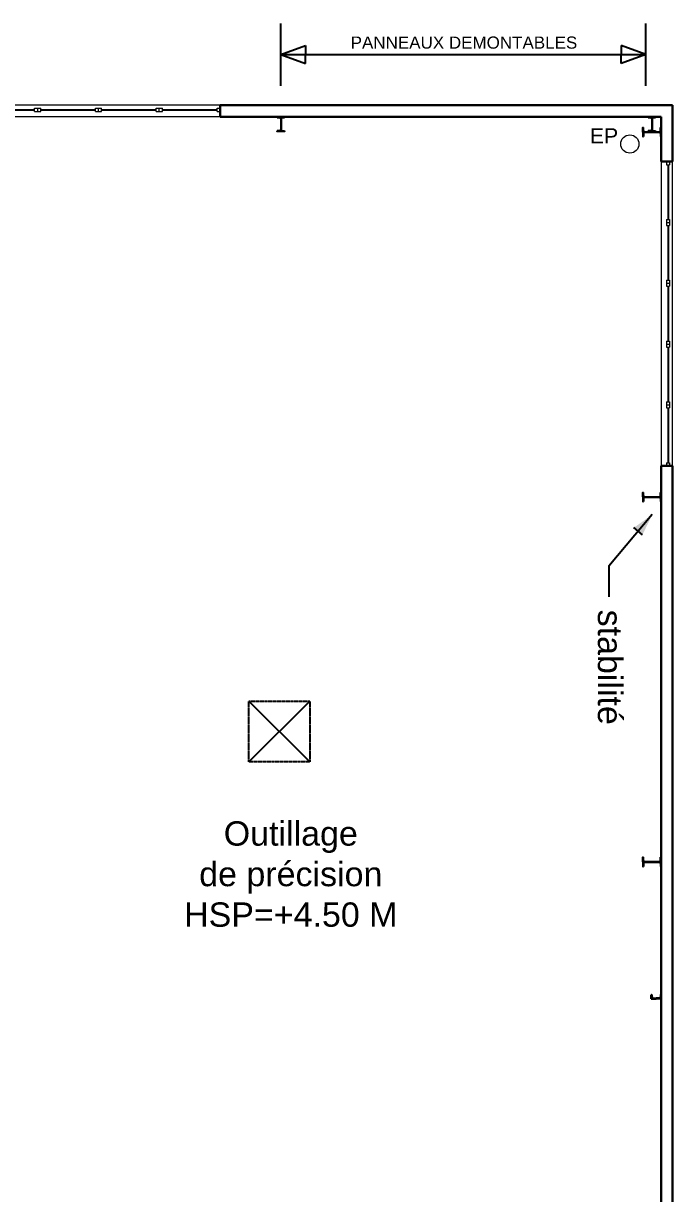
# Model space of a CAD drawing. Header units: metres. Extents: x 134472 to 303672, y 136880 to 366415.
# Drawn here: x 261862 to 272537, y 334895 to 354136 of the extents above; entities that cross this region are included whole.
import ezdxf
from ezdxf.enums import TextEntityAlignment as Align

# ---------------------------------------------------------------- set-up
doc = ezdxf.new("R2010")
doc.units = ezdxf.units.M
doc.header["$LTSCALE"] = 2
doc.header["$MEASUREMENT"] = 0
doc.linetypes.add('CONTINU', pattern=[0])
doc.linetypes.add('Planta_2$0$CACHE', pattern=[0.375, 0.25, -0.125])
for name, color, linetype in [('0.1TEN', 133, 'Planta_2$0$CACHE'), ('1', 5, 'Continuous'), ('MOJI', 7, 'Continuous'), ('slh-aa-joint de désolidarisation', 1, 'Continuous')]:
    doc.layers.add(name, color=color, linetype=linetype)
for name, color, linetype, lineweight in [('0.30', 1, 'Continuous', 30), ('slh-aa-chassis', 3, 'Continuous', 0), ('slh-aa-EP', 2, 'Continuous', 0)]:
    doc.layers.add(name, color=color, linetype=linetype, lineweight=lineweight)
doc.styles.add('arial', font='arial.ttf')

# ---------------------------------------------------------------- blocks, each defined once
blk = doc.blocks.new('chassis simple 1m')
at = {"layer": 'slh-aa-chassis', "linetype": 'CONTINU', "lineweight": 0}
for p, q in [((0, 0), (50, 0)), ((0, 0), (0, -50)), ((50, 0), (50, -50)), ((0, -50), (50, -50)), ((20, -50), (20, -950)), ((30, -50), (30, -950)), ((0, -950), (50, -950)), ((0, -950), (0, -1000)), ((50, -950), (50, -1000)), ((0, -1000), (50, -1000))]:
    blk.add_line(p, q, dxfattribs=at)
blk = doc.blocks.new('*U30')
at = {"layer": 'slh-aa-chassis'}
for p, q in [((-90, 2500), (90, 2500)), ((-90, -2500), (90, -2500))]:
    blk.add_line(p, q, dxfattribs=at)
for p in [(0, 2500), (0, 1500), (0, 500), (0, -500), (0, -1500)]:
    blk.add_blockref('chassis simple 1m', p, dxfattribs=at)
blk = doc.blocks.new('slh-aa-EP')
at = {"color": 0, "linetype": 'ByBlock', "lineweight": -2}
blk.add_circle((0, 0), 150, dxfattribs=at)
at = {"color": 0, "linetype": 'ByBlock', "lineweight": -2, "insert": (-192, 10), "char_height": 250, "attachment_point": 9, "style": 'arial'}
blk.add_mtext('EP', dxfattribs=at)

msp = doc.modelspace()

# ---------------------------------------------------------------- hatches: boundary and pattern name
at = {"layer": 'slh-aa-joint de désolidarisation', "extrusion": (0, 0, -1)}
h = msp.add_hatch(color=256, dxfattribs=at)
h.paths.add_polyline_path([(-272041.075, 345726.946), (-272200.963, 346058.616), (-271971.239, 345785.738)])
h.paths.add_polyline_path([(-271971.239, 345785.738), (-272200.963, 346058.616), (-271901.402, 345844.531)])

# ---------------------------------------------------------------- linework, layer by layer
at = {"flags": 128}
for points in [[(265570.795, 342992.595), (266570.795, 341992.595)], [(265570.795, 341992.595), (266570.795, 342992.595)]]:
    msp.add_lwpolyline(points, dxfattribs=at)
at = {"layer": '0.1TEN', "ltscale": 10}
msp.add_3dface([(265570.795, 342992.595), (266570.795, 342992.595), (266570.795, 341992.595), (265570.795, 341992.595)], dxfattribs=at)
at = {"layer": '0.30', "linetype": 'Continuous'}
for p, q in [((265096.586, 352789.317), (265096.586, 352599.317)), ((272346.586, 351862.567), (272536.586, 351862.567)), ((272346.586, 346862.567), (272536.586, 346862.567))]:
    msp.add_line(p, q, dxfattribs=at)
at = {"layer": '0.30'}
for p, q in [((272536.586, 352789.317), (272536.586, 351862.567)), ((272536.586, 346862.567), (272536.586, 344994.317)), ((272346.586, 340194.316), (272346.586, 333964.105))]:
    msp.add_line(p, q, dxfattribs=at)
at = {"layer": '0.30', "flags": 128}
for points in [[(265096.586, 352789.317), (272536.586, 352789.317)], [(265096.586, 352599.317), (272346.586, 352599.317)], [(265096.586, 352599.317), (272096.586, 352599.317)], [(268096.586, 352599.317), (272346.586, 352599.317)], [(272346.586, 352599.317), (272346.586, 351862.567)], [(272346.586, 346862.567), (272346.586, 345004.318)], [(272346.586, 345004.318), (272346.586, 340194.316)], [(272536.586, 344994.317), (272536.586, 340204.317)], [(272536.586, 340204.317), (272536.586, 333899.317)]]:
    msp.add_lwpolyline(points, dxfattribs=at)
at = {"layer": '1', "color": 5, "linetype": 'Continuous', "ltscale": 2}
for p, q in [((266036.586, 352589.517), (266036.586, 352599.317)), ((266036.586, 352589.517), (266078.486, 352589.517)), ((266093.486, 352574.517), (266093.486, 352384.117)), ((266099.686, 352574.517), (266099.686, 352384.117)), ((266114.686, 352589.517), (266156.586, 352589.517)), ((272136.586, 352589.517), (272136.586, 352599.317)), ((272136.586, 352589.517), (272178.486, 352589.517)), ((272193.486, 352574.517), (272193.486, 352384.117)), ((272199.686, 352574.517), (272199.686, 352384.117)), ((272214.686, 352589.517), (272256.586, 352589.517)), ((266078.486, 352369.117), (266036.586, 352369.117)), ((266114.686, 352369.117), (266156.586, 352369.117)), ((272057.286, 352367.867), (272057.286, 352424.317)), ((272057.286, 352330.767), (272057.286, 352274.317)), ((272072.286, 352352.867), (272320.886, 352352.867)), ((272072.286, 352345.767), (272320.886, 352345.767)), ((272178.486, 352369.117), (272136.586, 352369.117)), ((272214.686, 352369.117), (272256.586, 352369.117)), ((272335.886, 352367.867), (272335.886, 352424.317)), ((272335.886, 352330.767), (272335.886, 352274.317)), ((272057.286, 346367.867), (272057.286, 346424.317)), ((272072.286, 346352.867), (272320.886, 346352.867)), ((272072.286, 346345.767), (272320.886, 346345.767)), ((272335.886, 346367.867), (272335.886, 346424.317)), ((272057.286, 346330.767), (272057.286, 346274.317)), ((272335.886, 346330.767), (272335.886, 346274.317)), ((272057.286, 340367.867), (272057.286, 340424.317)), ((272335.886, 340367.867), (272335.886, 340424.317)), ((272057.286, 340330.767), (272057.286, 340274.317)), ((272072.286, 340352.867), (272320.886, 340352.867)), ((272072.286, 340345.767), (272320.886, 340345.767)), ((272335.886, 340330.767), (272335.886, 340274.317)), ((272186.586, 338099.317), (272186.586, 338164.317)), ((272186.586, 338164.317), (272189.408, 338164.317)), ((272186.586, 338099.317), (272266.586, 338099.317)), ((272194.891, 338159.255), (272198.313, 338116.479)), ((272208.779, 338106.817), (272266.586, 338106.817)), ((272324.392, 338106.817), (272266.586, 338106.817)), ((272346.586, 338099.317), (272266.586, 338099.317)), ((272338.281, 338159.255), (272334.859, 338116.479)), ((272346.586, 338164.317), (272343.763, 338164.317)), ((272346.586, 338099.317), (272346.586, 338164.317))]:
    msp.add_line(p, q, dxfattribs=at)
for points in [[(266036.586, 352599.317), (266156.586, 352599.317), (266156.586, 352589.517)], [(272136.586, 352599.317), (272256.586, 352599.317), (272256.586, 352589.517)], [(266156.586, 352369.117), (266156.586, 352359.317), (266036.586, 352359.317), (266036.586, 352369.117)], [(272046.586, 352349.317), (272046.586, 352424.317), (272057.286, 352424.317)], [(272046.586, 352349.317), (272046.586, 352274.317), (272057.286, 352274.317)], [(272256.586, 352369.117), (272256.586, 352359.317), (272136.586, 352359.317), (272136.586, 352369.117)], [(272346.586, 352349.317), (272346.586, 352424.317), (272335.886, 352424.317)], [(272346.586, 352349.317), (272346.586, 352274.317), (272335.886, 352274.317)], [(272046.586, 346349.317), (272046.586, 346424.317), (272057.286, 346424.317)], [(272046.586, 346349.317), (272046.586, 346274.317), (272057.286, 346274.317)], [(272346.586, 346349.317), (272346.586, 346424.317), (272335.886, 346424.317)], [(272346.586, 346349.317), (272346.586, 346274.317), (272335.886, 346274.317)], [(272046.586, 340349.317), (272046.586, 340424.317), (272057.286, 340424.317)], [(272346.586, 340349.317), (272346.586, 340424.317), (272335.886, 340424.317)], [(272046.586, 340349.317), (272046.586, 340274.317), (272057.286, 340274.317)], [(272346.586, 340349.317), (272346.586, 340274.317), (272335.886, 340274.317)]]:
    msp.add_lwpolyline(points, dxfattribs=at)
for centre, radius, start, end in [((266078.486, 352574.517), 15, 0, 90), ((266114.686, 352574.517), 15, 90, 180), ((272178.486, 352574.517), 15, 0, 90), ((272214.686, 352574.517), 15, 90, 180), ((266078.486, 352384.117), 15, 270, 0), ((266114.686, 352384.117), 15, 180, 270), ((272072.286, 352367.867), 15, 180, 270), ((272072.286, 352330.767), 15, 90, 180), ((272178.486, 352384.117), 15, 270, 0), ((272214.686, 352384.117), 15, 180, 270), ((272320.886, 352367.867), 15, 270, 0), ((272320.886, 352330.767), 15, 0, 90), ((272072.286, 346367.867), 15, 180, 270), ((272072.286, 346330.767), 15, 90, 180), ((272320.886, 346367.867), 15, 270, 0), ((272320.886, 346330.767), 15, 0, 90), ((272072.286, 340367.867), 15, 180, 270), ((272320.886, 340367.867), 15, 270, 0), ((272072.286, 340330.767), 15, 90, 180), ((272320.886, 340330.767), 15, 0, 90), ((272189.408, 338158.817), 5.5, 4.5739213, 90), ((272208.779, 338117.317), 10.5, 184.5739213, 270), ((272324.392, 338117.317), 10.5, 270, 355.4260787), ((272343.763, 338158.817), 5.5, 90, 175.4260787)]:
    msp.add_arc(centre, radius, start, end, dxfattribs=at)
at = {"layer": 'MOJI'}
for p, q in [((266096.586, 353111.434), (266096.586, 354135.669)), ((272096.586, 353111.434), (272096.586, 354135.669)), ((266096.586, 353623.552), (266500.203, 353772.494)), ((266500.203, 353772.494), (266500.203, 353623.552)), ((272096.586, 353623.552), (271692.968, 353772.494)), ((271692.968, 353772.494), (271692.968, 353623.552)), ((266096.586, 353623.552), (272096.586, 353623.552)), ((266096.586, 353623.552), (266500.203, 353474.609)), ((266500.203, 353474.609), (266500.203, 353623.552)), ((272096.586, 353623.552), (271692.968, 353474.609)), ((271692.968, 353474.609), (271692.968, 353623.552))]:
    msp.add_line(p, q, dxfattribs=at)
at = {"layer": 'slh-aa-chassis', "linetype": 'Continuous'}
for p, q in [((265096.586, 352789.317), (261096.586, 352789.317)), ((265096.586, 352599.317), (261096.586, 352599.317)), ((272346.586, 351862.567), (272536.586, 351862.567)), ((272346.586, 351862.567), (272346.586, 346862.567)), ((272536.586, 346862.567), (272536.586, 351862.567)), ((272346.586, 346862.567), (272536.586, 346862.567))]:
    msp.add_line(p, q, dxfattribs=at)
at = {"layer": 'slh-aa-chassis'}
msp.add_line((265096.586, 352599.317), (265096.586, 352789.317), dxfattribs=at)
at = {"layer": 'slh-aa-joint de désolidarisation', "flags": 128}
for points in [[(272200.963, 346058.616), (271486.071, 345209.431), (271486.071, 344706.623)], [(272041.075, 345726.946), (271901.402, 345844.531)]]:
    msp.add_lwpolyline(points, dxfattribs=at)

# ---------------------------------------------------------------- block references
at = {"layer": 'slh-aa-chassis', "rotation": 90}
for p in [(261096.586, 352689.317), (262096.586, 352689.317), (263096.586, 352689.317), (264096.586, 352689.317)]:
    msp.add_blockref('chassis simple 1m', p, dxfattribs=at)
at = {"layer": 'slh-aa-chassis'}
msp.add_blockref('*U30', (272436.586, 349362.567), dxfattribs=at)
at = {"layer": 'slh-aa-EP', "color": 7}
msp.add_blockref('slh-aa-EP', (271833.751, 352151.967), dxfattribs=at)

# ---------------------------------------------------------------- texts
at = {"layer": 'MOJI', "style": 'arial'}
msp.add_text('PANNEAUX DEMONTABLES', height=200, rotation=359.9999969, dxfattribs=at).set_placement((269106.127, 353820.197), align=Align.MIDDLE_CENTER)
at = {"layer": 'MOJI', "insert": (266258.301, 341016.161), "char_height": 400, "width": 13020.29728, "attachment_point": 2, "style": 'arial'}
msp.add_mtext('{\\fArial|b0|i0|c238|p34;Outillage\\fMS UI Gothic|b0|i0|c0|p39; \\P\\fArial|b0|i0|c0|p39;de précision\\PHSP=+4.50 M}', dxfattribs=at)
at = {"layer": 'slh-aa-joint de désolidarisation', "insert": (271708.811, 344496.686), "char_height": 400, "width": 13020.2973, "attachment_point": 1, "rotation": 270, "style": 'arial'}
for line_spacing_factor in [0.602407, 0.604824]:
    msp.add_mtext('stabilité', dxfattribs=dict(at, line_spacing_factor=line_spacing_factor))

doc.saveas('drawing.dxf')
